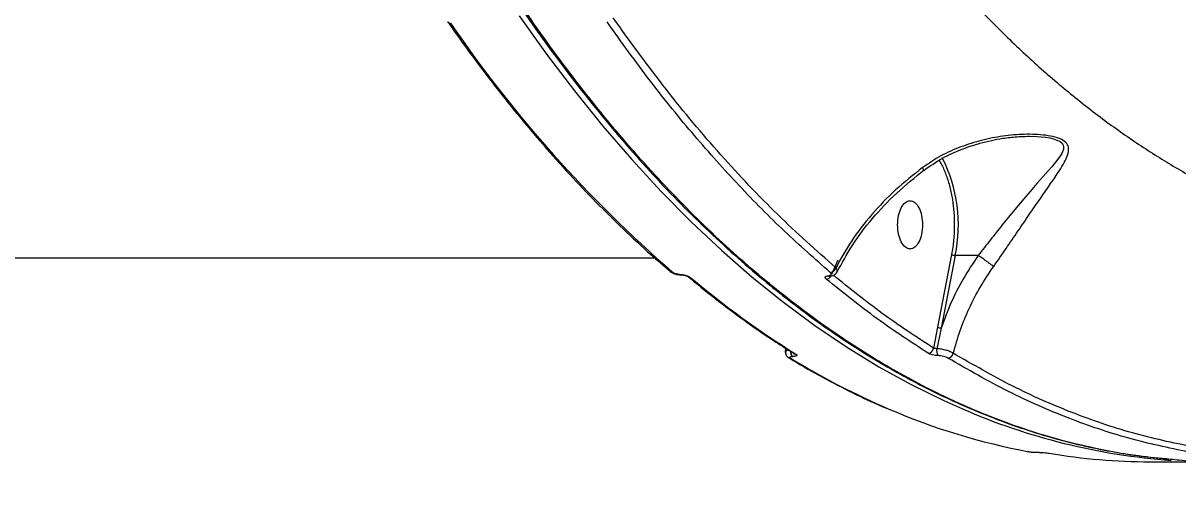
# Model space of a CAD drawing. Header units: millimetres. Extents: x -8045 to 6871, y -5915 to 5473.
# Drawn here: x -3027.1 to -2812, y -1812.7 to -1724.5 of the extents above; entities that cross this region are included whole.
import ezdxf

# ---------------------------------------------------------------- set-up
doc = ezdxf.new("R2010")
doc.units = ezdxf.units.MM
for name, color, linetype in [('DIKOM_ОБЪЕКТ', 7, 'Continuous'), ('DIKOM_РАЗМЕР_ЗОНА', 7, 'Continuous'), ('DIKOM_РАЗМЕР_ОБЪЕКТА', 7, 'Continuous')]:
    doc.layers.add(name, color=color, linetype=linetype)
doc.styles.add('style1', font='arial.ttf', dxfattribs={"width": 0.8})
doc.dimstyles.new('1-50', dxfattribs={"dimtxt": 300, "dimasz": 200, "dimexe": 100, "dimexo": 0, "dimgap": 100, "dimtad": 1, "dimtxsty": 'style1', "dimcen": 200, "dimclrd": 7, "dimclre": 7, "dimclrt": 7, "dimadec": 1, "dimazin": 2, "dimtfac": 1, "dimtmove": 0, "dimatfit": 2, "dimfxl": 0, "dimlwd": 25, "dimlwe": 18, "dimarcsym": 0})

# ---------------------------------------------------------------- blocks, each defined once
blk = doc.blocks.new('*D9')
at = {"layer": 'Defpoints', "color": 0, "linetype": 'Continuous', "transparency": 16777216}
for p in [(5663.54, -234.65), (-5019.6, -1388.73), (5663.54, -4701.47)]:
    blk.add_point(p, dxfattribs=at)
at = {"layer": 'DIKOM_РАЗМЕР_ОБЪЕКТА', "color": 7, "linetype": 'Continuous', "lineweight": 18, "transparency": 16777216}
for p, q in [((5663.54, -234.65), (5663.54, -4801.47)), ((-5019.6, -1388.73), (-5019.6, -4801.47))]:
    blk.add_line(p, q, dxfattribs=at)
at = {"layer": 'DIKOM_РАЗМЕР_ОБЪЕКТА', "color": 7, "linetype": 'Continuous', "lineweight": 25, "transparency": 16777216}
blk.add_line((-4819.6, -4701.47), (5463.54, -4701.47), dxfattribs=at)
at = {"layer": 'DIKOM_РАЗМЕР_ОБЪЕКТА', "color": 7, "linetype": 'Continuous', "transparency": 16777216}
for points in [[(-4819.6, -4668.14), (-4819.6, -4734.8), (-5019.6, -4701.47)], [(5463.54, -4668.14), (5463.54, -4734.8), (5663.54, -4701.47)]]:
    blk.add_solid(points, dxfattribs=at)
at = {"layer": 'DIKOM_РАЗМЕР_ОБЪЕКТА', "color": 7, "linetype": 'Continuous', "lineweight": 15, "transparency": 16777216, "insert": (-74.37, -4448.3), "char_height": 300, "attachment_point": 5, "style": 'style1'}
blk.add_mtext('10700', dxfattribs=at)
blk = doc.blocks.new('*D10')
at = {"layer": 'Defpoints', "color": 0, "linetype": 'Continuous', "transparency": 16777216}
for p in [(-1653.81, 3474.95), (-5616.46, -3083.4), (491.01, -3083.4)]:
    blk.add_point(p, dxfattribs=at)
at = {"layer": 'DIKOM_РАЗМЕР_ОБЪЕКТА', "color": 7, "linetype": 'Continuous', "lineweight": 18, "transparency": 16777216}
for p, q in [((-1653.81, 3474.95), (-5716.46, 3474.95)), ((491.01, -3083.4), (-5716.46, -3083.4))]:
    blk.add_line(p, q, dxfattribs=at)
at = {"layer": 'DIKOM_РАЗМЕР_ОБЪЕКТА', "color": 7, "linetype": 'Continuous', "lineweight": 25, "transparency": 16777216}
blk.add_line((-5616.46, 3274.95), (-5616.46, -2883.4), dxfattribs=at)
at = {"layer": 'DIKOM_РАЗМЕР_ОБЪЕКТА', "color": 7, "linetype": 'Continuous', "transparency": 16777216}
for points in [[(-5649.79, 3274.95), (-5583.12, 3274.95), (-5616.46, 3474.95)], [(-5649.79, -2883.4), (-5583.12, -2883.4), (-5616.46, -3083.4)]]:
    blk.add_solid(points, dxfattribs=at)
at = {"layer": 'DIKOM_РАЗМЕР_ОБЪЕКТА', "color": 7, "linetype": 'Continuous', "lineweight": 15, "transparency": 16777216, "insert": (-5869.63, -1326.86), "char_height": 300, "attachment_point": 5, "rotation": 90, "style": 'style1'}
blk.add_mtext('6550', dxfattribs=at)
blk = doc.blocks.new('*D11')
at = {"layer": 'Defpoints', "color": 0, "transparency": 16777216}
for p in [(6870.85, -184.65), (-7019.6, -1388.73), (-7019.6, -5814.65)]:
    blk.add_point(p, dxfattribs=at)
at = {"layer": 'DIKOM_РАЗМЕР_ЗОНА', "color": 7, "lineweight": 18, "transparency": 16777216}
for p, q in [((6870.85, -184.65), (6870.85, -5914.65)), ((-7019.6, -1388.73), (-7019.6, -5914.65))]:
    blk.add_line(p, q, dxfattribs=at)
at = {"layer": 'DIKOM_РАЗМЕР_ЗОНА', "color": 7, "lineweight": 25, "transparency": 16777216}
blk.add_line((6670.85, -5814.65), (-6819.6, -5814.65), dxfattribs=at)
at = {"layer": 'DIKOM_РАЗМЕР_ЗОНА', "color": 7, "transparency": 16777216}
for points in [[(-6819.6, -5781.31), (-6819.6, -5847.98), (-7019.6, -5814.65)], [(6670.85, -5781.31), (6670.85, -5847.98), (6870.85, -5814.65)]]:
    blk.add_solid(points, dxfattribs=at)
at = {"layer": 'DIKOM_РАЗМЕР_ЗОНА', "color": 7, "transparency": 16777216, "insert": (-74.37, -5561.37), "char_height": 300, "attachment_point": 5, "style": 'style1'}
blk.add_mtext('13900', dxfattribs=at)
blk = doc.blocks.new('*D12')
at = {"layer": 'Defpoints', "color": 0, "transparency": 16777216}
for p in [(-2189.61, 5472.65), (-7595.21, -5084.97), (-495.58, -5084.97)]:
    blk.add_point(p, dxfattribs=at)
at = {"layer": 'DIKOM_РАЗМЕР_ЗОНА', "color": 7, "lineweight": 18, "transparency": 16777216}
for p, q in [((-2189.61, 5472.65), (-7695.21, 5472.65)), ((-495.58, -5084.97), (-7695.21, -5084.97))]:
    blk.add_line(p, q, dxfattribs=at)
at = {"layer": 'DIKOM_РАЗМЕР_ЗОНА', "color": 7, "lineweight": 25, "transparency": 16777216}
blk.add_line((-7595.21, 5272.65), (-7595.21, -4884.97), dxfattribs=at)
at = {"layer": 'DIKOM_РАЗМЕР_ЗОНА', "color": 7, "transparency": 16777216}
for points in [[(-7628.55, 5272.65), (-7561.88, 5272.65), (-7595.21, 5472.65)], [(-7628.55, -4884.97), (-7561.88, -4884.97), (-7595.21, -5084.97)]]:
    blk.add_solid(points, dxfattribs=at)
at = {"layer": 'DIKOM_РАЗМЕР_ЗОНА', "color": 7, "transparency": 16777216, "insert": (-7848.38, -1452.59), "char_height": 300, "attachment_point": 5, "rotation": 90, "style": 'style1'}
blk.add_mtext('10550', dxfattribs=at)

msp = doc.modelspace()

# ---------------------------------------------------------------- linework, layer by layer
at = {"layer": 'DIKOM_ОБЪЕКТ', "color": 7, "linetype": 'Continuous', "lineweight": 15}
for p, q in [((-3171.604, -1768.157), (-2909.475, -1768.157)), ((-2854.136, -1767.566), (-2856.747, -1781.072)), ((-2853.466, -1767.742), (-2856.078, -1781.248)), ((-2849.182, -1767.742), (-2853.466, -1767.742)), ((-2849.176, -1767.744), (-2849.182, -1767.742)), ((-2876.438, -1771.213), (-2875.293, -1768.548)), ((-2904.797, -1771.268), (-2904.728, -1771.268)), ((-2904.591, -1771.351), (-2904.523, -1771.351)), ((-2856.747, -1781.072), (-2857.488, -1784.993)), ((-2856.078, -1781.248), (-2856.87, -1785.099)), ((-2885.079, -1784.994), (-2885.132, -1785.817)), ((-2884.513, -1786.751), (-2884.495, -1786.762)), ((-2883.773, -1786.552), (-2883.726, -1786.552)), ((-2838.293, -1804.395), (-2838.204, -1804.395)), ((-2838.293, -1804.395), (-2838.246, -1804.399)), ((-2838.246, -1804.399), (-2838.157, -1804.399)), ((-2838.204, -1804.395), (-2838.157, -1804.399)), ((-2817.122, -1806.157), (-2805.55, -1806.157))]:
    msp.add_line(p, q, dxfattribs=at)
at = {"layer": 'DIKOM_ОБЪЕКТ', "color": 7, "linetype": 'Continuous', "lineweight": 15, "flags": 128}
for points in [[(-2934.679, -1723.116), (-2929.589, -1730.249), (-2924.394, -1737.093), (-2919.099, -1743.641), (-2913.708, -1749.888), (-2908.226, -1755.829), (-2902.658, -1761.458), (-2897.008, -1766.771), (-2891.281, -1771.764), (-2885.482, -1776.432), (-2879.615, -1780.771), (-2873.686, -1784.778), (-2867.7, -1788.449), (-2861.662, -1791.781), (-2855.576, -1794.772), (-2852.233, -1796.26)], [(-2839.615, -1745.543), (-2838.287, -1745.565), (-2836.639, -1745.707), (-2835.823, -1745.838), (-2835.13, -1746), (-2833.939, -1746.497), (-2833.566, -1746.814), (-2833.345, -1747.178), (-2833.274, -1747.535), (-2833.314, -1747.939), (-2833.627, -1748.725), (-2834.14, -1749.536), (-2834.774, -1750.37), (-2835.488, -1751.23), (-2836.156, -1752.002), (-2837.082, -1753.055), (-2838.235, -1754.359), (-2839.496, -1755.801), (-2840.699, -1757.199), (-2842.646, -1759.522), (-2844.686, -1762.034), (-2844.686, -1762.034)], [(-2839.72, -1804.285), (-2839.879, -1804.267), (-2839.926, -1804.255)]]:
    msp.add_lwpolyline(points, dxfattribs=at)
at = {"layer": 'DIKOM_ОБЪЕКТ', "color": 7, "linetype": 'Continuous', "lineweight": 15}
for centre, radius, start, end in [((-2947.54, -1723.865), 0.605, 217.92932, 273.48934), ((-2745.267, -1585.712), 245.261, 214.45468, 229.0158), ((-2880.17, -1762.032), 27.307, 347.92999, 27.16645), ((-2876.825, -1769.729), 1.169, 274.15354, 345.01615), ((-2906.138, -1770.194), 0.663, 228.91012, 271.35714), ((-2904.583, -1771.035), 0.316, 227.41681, 266.85062), ((-2904.515, -1771.035), 0.316, 227.42211, 267.04367), ((-2902.709, -1771.22), 0.674, 231.31024, 271.0275), ((-2791.331, -1639.34), 173.127, 229.96439, 237.95944), ((-2877.577, -1770.978), 1.157, 274.18031, 330.69511), ((-2876.862, -1771.154), 0.437, 234.68709, 272.29558), ((-2856.092, -1779.936), 1.311, 239.99298, 270.60425), ((-2882.903, -1785.679), 1.233, 175.95042, 225.0993), ((-2858.588, -1784.837), 1.111, 274.61204, 351.95743), ((-2855.32, -1785.518), 1.605, 164.89557, 213.02202), ((-2884.147, -1786.159), 0.696, 240.03553, 270.53433), ((-2809.465, -1665.014), 142.904, 238.49597, 246.77485), ((-2882.965, -1785.724), 1.125, 174.75767, 227.42737), ((-2883.187, -1785.412), 0.684, 226.7826, 270.76333), ((-2854.911, -1785.738), 1.102, 274.54106, 349.4273), ((-2817.149, -1683.334), 123.039, 246.699, 259.42934), ((-2804.546, -1686.948), 119.261, 246.4311, 265.81896), ((-2835.963, -1803.822), 0.739, 240.51561, 269.89153), ((-2817.098, -1693.884), 112.274, 260.32629, 269.98805)]:
    msp.add_arc(centre, radius, start, end, dxfattribs=at)
for points, knots in [([(-3020.631, -1387.159), (-3020.621, -1389.636), (-3020.603, -1394.244), (-3020.509, -1400.624), (-3020.396, -1405.943), (-3020.277, -1410.279), (-3020.158, -1413.985), (-3020.032, -1417.437), (-3019.806, -1423.005), (-3019.43, -1430.695), (-3018.676, -1443.037), (-3017.514, -1457.892), (-3015.698, -1475.958), (-3013.369, -1494.628), (-3010.469, -1513.834), (-3007.097, -1532.764), (-3003.081, -1552.247), (-2998.353, -1572.171), (-2992.846, -1592.394), (-2986.781, -1612.006), (-2980.174, -1630.949), (-2973.039, -1649.18), (-2965.401, -1666.633), (-2957.284, -1683.253), (-2948.657, -1699.094), (-2939.775, -1713.69), (-2930.381, -1727.526), (-2920.679, -1740.28), (-2910.417, -1752.212), (-2899.969, -1762.903), (-2889.688, -1772.071), (-2879.637, -1779.856), (-2869.87, -1786.394), (-2859.948, -1792.022), (-2849.489, -1796.92), (-2838.505, -1800.937), (-2829.167, -1803.356), (-2822.007, -1804.678), (-2817.964, -1805.229), (-2815.204, -1805.542), (-2814.065, -1805.642), (-2813.675, -1805.677)], [0, 0, 0, 0, 0.0116199, 0.0216072, 0.0299336, 0.0365858, 0.041971, 0.047349, 0.0528118, 0.0681651, 0.083575, 0.1110912, 0.1386075, 0.169876, 0.201144, 0.2324298, 0.2637728, 0.2995131, 0.3352481, 0.3709846, 0.4067216, 0.4424635, 0.4782819, 0.5140328, 0.5497725, 0.5862867, 0.6198575, 0.6570008, 0.6928149, 0.7285857, 0.7643343, 0.7956167, 0.8269005, 0.858185, 0.8894925, 0.9246059, 0.9596507, 0.975027, 0.9898751, 0.9965363, 1, 1, 1, 1]), ([(-2813.377, -1805.704), (-2815.366, -1805.52), (-2819.923, -1805.1), (-2827.054, -1803.811), (-2834.788, -1801.931), (-2842.559, -1799.467), (-2850.356, -1796.428), (-2859.225, -1792.302), (-2869.138, -1786.768), (-2880.038, -1779.449), (-2890.864, -1770.892), (-2901.574, -1761.078), (-2909.775, -1752.461), (-2915.591, -1745.794), (-2919.119, -1741.571), (-2922.618, -1737.201), (-2926.086, -1732.684), (-2929.522, -1728.02), (-2932.923, -1723.208), (-2938.268, -1715.333), (-2945.427, -1703.956), (-2953.887, -1688.948), (-2961.755, -1673.446), (-2969.041, -1657.567), (-2975.964, -1640.838), (-2982.494, -1623.285), (-2988.602, -1604.936), (-2994.258, -1585.824), (-2999.433, -1565.988), (-3004.098, -1545.468), (-3008.225, -1524.311), (-3011.788, -1502.567), (-3014.76, -1480.29), (-3017.119, -1457.539), (-3018.826, -1434.378), (-3019.922, -1410.873), (-3020.074, -1395.086), (-3020.15, -1387.16)], [0, 0, 0, 0, 0.0181141, 0.0415118, 0.0651489, 0.0890254, 0.1131411, 0.1374959, 0.1719929, 0.2069589, 0.2423937, 0.2782974, 0.3146701, 0.327191, 0.3397603, 0.352378, 0.3650441, 0.3777588, 0.3905219, 0.4033334, 0.438811, 0.4746552, 0.5075592, 0.5407659, 0.5742753, 0.6080875, 0.6422025, 0.67662, 0.7113403, 0.7463633, 0.781689, 0.8173175, 0.8532484, 0.8894823, 0.9260189, 0.962858, 1, 1, 1, 1]), ([(-2950.083, -1447.712), (-2949.569, -1453.319), (-2948.545, -1464.509), (-2946.522, -1481.069), (-2944.158, -1497.38), (-2941.426, -1513.402), (-2938.614, -1527.74), (-2935.83, -1540.445), (-2933.168, -1551.581), (-2930.338, -1562.49), (-2927.344, -1573.163), (-2924.193, -1583.592), (-2920.89, -1593.771), (-2916.453, -1606.536), (-2910.71, -1621.559), (-2903.463, -1638.392), (-2895.829, -1654.197), (-2888.971, -1666.883), (-2883.086, -1676.856), (-2878.3, -1684.466), (-2873.43, -1691.727), (-2868.484, -1698.641), (-2863.469, -1705.208), (-2858.392, -1711.429), (-2852.797, -1717.834), (-2846.67, -1724.316), (-2839.996, -1730.756), (-2833.267, -1736.652), (-2826.498, -1742.011), (-2819.699, -1746.84), (-2812.754, -1751.23), (-2805.666, -1755.158), (-2798.443, -1758.602), (-2791.225, -1761.501), (-2784.023, -1763.864), (-2776.849, -1765.709), (-2769.084, -1767.143), (-2761.411, -1768.039), (-2756.114, -1768.075), (-2753.818, -1768.09)], [0, 0, 0, 0, 0.0316878, 0.0632413, 0.0946608, 0.1259468, 0.157099, 0.1799689, 0.2027208, 0.2253544, 0.2478697, 0.2702671, 0.2925463, 0.3147074, 0.3558115, 0.3963922, 0.4364499, 0.4759847, 0.4983432, 0.520531, 0.5425481, 0.5643945, 0.5860702, 0.6075754, 0.62891, 0.6558426, 0.6825088, 0.7089087, 0.7350424, 0.7609096, 0.7865103, 0.8133027, 0.8398424, 0.8661295, 0.8921642, 0.9179459, 0.9434752, 0.9755031, 1, 1, 1, 1]), ([(-2948.01, -1724.218), (-2946.806, -1725.928), (-2944.086, -1729.791), (-2939.747, -1735.533), (-2935.016, -1741.488), (-2930.201, -1747.199), (-2925.309, -1752.669), (-2920.34, -1757.897), (-2915.297, -1762.866), (-2910.704, -1767.141), (-2907.766, -1769.644), (-2906.557, -1770.675)], [0, 0, 0, 0, 0.0933822, 0.2109268, 0.3285205, 0.4461689, 0.5638778, 0.6816558, 0.7995139, 0.9174644, 1, 1, 1, 1]), ([(-2876.74, -1770.894), (-2879.591, -1768.388), (-2885.329, -1763.344), (-2893.764, -1754.815), (-2902.106, -1745.494), (-2910.342, -1735.369), (-2915.654, -1727.978), (-2918.326, -1724.26)], [0, 0, 0, 0, 0.1950684, 0.3926036, 0.5926035, 0.7950685, 1, 1, 1, 1]), ([(-2875.696, -1770.031), (-2879.344, -1766.795), (-2886.629, -1760.333), (-2897.166, -1749.155), (-2907.414, -1737.022), (-2913.928, -1728.009), (-2917.189, -1723.497)], [0, 0, 0, 0, 0.2505332, 0.5002741, 0.7498406, 1, 1, 1, 1]), ([(-2846.297, -1769.787), (-2845.516, -1768.668), (-2843.956, -1766.434), (-2841.742, -1763.168), (-2839.646, -1760.099), (-2837.679, -1757.248), (-2835.861, -1754.632), (-2834.415, -1752.507), (-2833.335, -1750.781), (-2832.607, -1749.379), (-2832.248, -1748.154), (-2832.425, -1747.101), (-2833.253, -1746.263), (-2834.758, -1745.673), (-2837.188, -1745.222), (-2840.525, -1745.106), (-2844.564, -1745.455), (-2848.562, -1746.234), (-2852.437, -1747.455), (-2856.166, -1749.096), (-2858.418, -1750.613), (-2859.542, -1751.37)], [0, 0, 0, 0, 0.0612614, 0.1223626, 0.1839184, 0.2453023, 0.3073897, 0.3696479, 0.4112859, 0.453466, 0.4961301, 0.5286145, 0.5613528, 0.5940472, 0.6261075, 0.6897709, 0.7527008, 0.8149012, 0.8771063, 0.9386408, 1, 1, 1, 1]), ([(-2859.34, -1751.908), (-2858.184, -1751.101), (-2855.976, -1749.56), (-2852.579, -1748.044), (-2849.69, -1747.05), (-2847.285, -1746.422), (-2845.013, -1745.969), (-2842.482, -1745.626), (-2840.656, -1745.567), (-2839.647, -1745.534)], [0, 0, 0, 0, 0.1978972, 0.3781796, 0.5229516, 0.6296672, 0.7297179, 0.8506987, 1, 1, 1, 1]), ([(-2856.456, -1750.033), (-2856.283, -1750.316), (-2855.78, -1751.14), (-2855.099, -1752.815), (-2854.434, -1754.973), (-2853.967, -1757.291), (-2853.68, -1759.66), (-2853.645, -1761.252), (-2853.628, -1762.034)], [0, 0, 0, 0, 0.0964628, 0.2815072, 0.4665605, 0.649346, 0.8277638, 1, 1, 1, 1]), ([(-2859.542, -1751.37), (-2861.256, -1752.73), (-2864.69, -1755.458), (-2869.101, -1760.085), (-2872.912, -1764.963), (-2874.768, -1768.342), (-2875.696, -1770.031)], [0, 0, 0, 0, 0.2488297, 0.4987496, 0.7494016, 1, 1, 1, 1]), ([(-2875.443, -1770.81), (-2874.571, -1769.169), (-2872.77, -1765.785), (-2868.984, -1760.832), (-2864.495, -1756.028), (-2860.977, -1753.195), (-2859.221, -1751.78)], [0, 0, 0, 0, 0.2390238, 0.4931676, 0.746917, 1, 1, 1, 1]), ([(-2859.381, -1751.841), (-2859.361, -1751.836), (-2859.322, -1751.827), (-2859.396, -1751.641), (-2859.493, -1751.461), (-2859.542, -1751.37)], [0, 0, 0, 0, 0.3237928, 0.657849, 1, 1, 1, 1]), ([(-2864.186, -1762.034), (-2864.151, -1761.445), (-2864.081, -1760.267), (-2863.545, -1758.77), (-2862.779, -1757.769), (-2861.868, -1757.417), (-2860.957, -1757.769), (-2860.191, -1758.77), (-2859.655, -1760.267), (-2859.585, -1761.445), (-2859.551, -1762.034)], [0, 0, 0, 0, 0.1250018, 0.2499963, 0.3749999, 0.5000006, 0.6250012, 0.7500033, 0.8749979, 1, 1, 1, 1]), ([(-2859.551, -1762.034), (-2859.585, -1762.623), (-2859.655, -1763.801), (-2860.191, -1765.299), (-2860.957, -1766.3), (-2861.868, -1766.652), (-2862.779, -1766.3), (-2863.545, -1765.299), (-2864.081, -1763.801), (-2864.151, -1762.623), (-2864.186, -1762.034)], [0, 0, 0, 0, 0.1250021, 0.2499967, 0.3749988, 0.4999994, 0.6250001, 0.7500037, 0.8749982, 1, 1, 1, 1]), ([(-2853.628, -1762.034), (-2853.649, -1762.978), (-2853.693, -1764.866), (-2853.988, -1766.666), (-2854.136, -1767.566)], [0, 0, 0, 0, 0.4999969, 1, 1, 1, 1]), ([(-2844.686, -1762.034), (-2845.417, -1762.955), (-2846.883, -1764.804), (-2848.41, -1766.761), (-2849.176, -1767.744)], [0, 0, 0, 0, 0.498247, 1, 1, 1, 1]), ([(-2849.182, -1767.742), (-2850.131, -1769.164), (-2852.027, -1772.005), (-2854.346, -1776.551), (-2855.501, -1779.684), (-2856.078, -1781.248)], [0, 0, 0, 0, 0.3341858, 0.6677086, 1, 1, 1, 1]), ([(-2854.136, -1767.566), (-2854.098, -1767.589), (-2854.022, -1767.635), (-2853.843, -1767.693), (-2853.645, -1767.734), (-2853.526, -1767.739), (-2853.466, -1767.742)], [0, 0, 0, 0, 0.2500158, 0.5000779, 0.7499719, 1, 1, 1, 1]), ([(-2846.297, -1769.787), (-2846.406, -1769.709), (-2846.622, -1769.553), (-2847.052, -1769.244), (-2847.511, -1768.918), (-2848.071, -1768.521), (-2848.659, -1768.106), (-2849.024, -1767.851), (-2849.176, -1767.744)], [0, 0, 0, 0, 0.1585084, 0.3160935, 0.4666666, 0.6052158, 0.8346419, 1, 1, 1, 1]), ([(-2875.476, -1770.795), (-2875.444, -1770.687), (-2875.378, -1770.461), (-2875.586, -1770.179), (-2875.696, -1770.031)], [0, 0, 0, 0, 0.4751307, 1, 1, 1, 1]), ([(-2853.828, -1785.941), (-2853.433, -1784.533), (-2852.642, -1781.717), (-2850.911, -1777.578), (-2848.839, -1773.555), (-2847.142, -1771.04), (-2846.297, -1769.787)], [0, 0, 0, 0, 0.2494195, 0.4990837, 0.7505848, 1, 1, 1, 1]), ([(-2906.562, -1770.703), (-2906.455, -1770.782), (-2906.233, -1770.948), (-2905.769, -1771.151), (-2905.304, -1771.278), (-2904.9, -1771.341), (-2904.702, -1771.347), (-2904.6, -1771.351)], [0, 0, 0, 0, 0.2145026, 0.4492103, 0.7087585, 0.8498885, 1, 1, 1, 1]), ([(-2904.797, -1771.268), (-2904.855, -1771.266), (-2904.972, -1771.263), (-2905.164, -1771.238), (-2905.358, -1771.199), (-2905.608, -1771.129), (-2905.901, -1771.015), (-2906.048, -1770.909), (-2906.122, -1770.857)], [0, 0, 0, 0, 0.1258115, 0.2510952, 0.3759599, 0.5013355, 0.7504907, 1, 1, 1, 1]), ([(-2904.728, -1771.268), (-2904.639, -1771.27), (-2904.46, -1771.275), (-2904.167, -1771.314), (-2903.869, -1771.374), (-2903.486, -1771.481), (-2903.037, -1771.655), (-2902.811, -1771.815), (-2902.697, -1771.894)], [0, 0, 0, 0, 0.1252562, 0.2510532, 0.3755074, 0.5012772, 0.7505227, 1, 1, 1, 1]), ([(-2904.532, -1771.351), (-2904.453, -1771.353), (-2904.297, -1771.358), (-2904.041, -1771.398), (-2903.801, -1771.454), (-2903.588, -1771.52), (-2903.413, -1771.587), (-2903.279, -1771.651), (-2903.184, -1771.706), (-2903.15, -1771.732), (-2903.134, -1771.744)], [0, 0, 0, 0, 0.1525728, 0.2976809, 0.435669, 0.5659188, 0.6876137, 0.8007024, 0.9047356, 1, 1, 1, 1]), ([(-2903.133, -1771.735), (-2903.024, -1771.83), (-2901.187, -1773.418), (-2897.564, -1776.258), (-2892.26, -1780.219), (-2887.584, -1783.454), (-2884.66, -1785.267), (-2883.544, -1785.96)], [0, 0, 0, 0, 0.01722, 0.2885124, 0.5601278, 0.8321161, 1, 1, 1, 1]), ([(-2877.493, -1772.132), (-2877.565, -1772.059), (-2877.708, -1771.914), (-2877.695, -1771.72), (-2877.51, -1771.568), (-2877.247, -1771.529), (-2877.115, -1771.51)], [0, 0, 0, 0, 0.2503537, 0.5002753, 0.7501473, 1, 1, 1, 1]), ([(-2858.499, -1785.945), (-2861.686, -1783.873), (-2868.101, -1779.702), (-2874.349, -1774.666), (-2877.493, -1772.132)], [0, 0, 0, 0, 0.4968001, 1, 1, 1, 1]), ([(-2877.115, -1771.51), (-2876.985, -1771.491), (-2876.725, -1771.453), (-2876.542, -1771.304), (-2876.529, -1771.112), (-2876.67, -1770.967), (-2876.74, -1770.894)], [0, 0, 0, 0, 0.2498327, 0.4996719, 0.749594, 1, 1, 1, 1]), ([(-2876.87, -1771.59), (-2876.871, -1771.59), (-2876.874, -1771.594), (-2876.857, -1771.592), (-2876.844, -1771.59)], [0, 0, 0, 0, 0.2337642, 1, 1, 1, 1]), ([(-2876.844, -1771.59), (-2876.692, -1771.571), (-2876.387, -1771.533), (-2875.994, -1771.37), (-2875.668, -1771.135), (-2875.533, -1770.915), (-2875.467, -1770.808)], [0, 0, 0, 0, 0.256729, 0.5129782, 0.7623227, 1, 1, 1, 1]), ([(-2857.488, -1784.993), (-2860.688, -1782.913), (-2866.997, -1778.813), (-2873.141, -1773.862), (-2876.168, -1771.423)], [0, 0, 0, 0, 0.507279, 1, 1, 1, 1]), ([(-2885.076, -1785.646), (-2885.073, -1785.596), (-2885.066, -1785.472), (-2884.848, -1785.358), (-2884.6, -1785.33), (-2884.553, -1785.325)], [0, 0, 0, 0, 0.3454771, 0.8755029, 1, 1, 1, 1]), ([(-2856.87, -1785.099), (-2856.927, -1785.097), (-2857.042, -1785.092), (-2857.222, -1785.068), (-2857.382, -1785.034), (-2857.453, -1785.007), (-2857.488, -1784.993)], [0, 0, 0, 0, 0.2497419, 0.4991203, 0.7494534, 1, 1, 1, 1]), ([(-2853.828, -1785.941), (-2854, -1785.844), (-2854.343, -1785.651), (-2855.133, -1785.391), (-2856.017, -1785.187), (-2856.586, -1785.129), (-2856.87, -1785.099)], [0, 0, 0, 0, 0.2500842, 0.4999935, 0.7498864, 1, 1, 1, 1]), ([(-2885.111, -1785.641), (-2885.112, -1785.747), (-2885.113, -1785.96), (-2884.986, -1786.278), (-2884.78, -1786.563), (-2884.587, -1786.697), (-2884.493, -1786.763)], [0, 0, 0, 0, 0.2549286, 0.5122045, 0.7631646, 1, 1, 1, 1]), ([(-2884.38, -1786.814), (-2884.139, -1786.966), (-2882.087, -1788.263), (-2878.177, -1790.447), (-2872.644, -1793.316), (-2868.612, -1795.239), (-2866.418, -1796.13), (-2866.098, -1796.26)], [0, 0, 0, 0, 0.0402263, 0.342256, 0.6448969, 0.9482295, 1, 1, 1, 1]), ([(-2884.141, -1786.855), (-2884.192, -1786.815), (-2884.296, -1786.736), (-2884.26, -1786.636), (-2884.089, -1786.566), (-2883.878, -1786.557), (-2883.773, -1786.552)], [0, 0, 0, 0, 0.2500216, 0.4998513, 0.7491618, 1, 1, 1, 1]), ([(-2883.178, -1786.096), (-2883.101, -1786.156), (-2882.946, -1786.275), (-2882.999, -1786.426), (-2883.253, -1786.532), (-2883.568, -1786.545), (-2883.726, -1786.552)], [0, 0, 0, 0, 0.2500038, 0.4997919, 0.749411, 1, 1, 1, 1]), ([(-2856.666, -1786.393), (-2856.837, -1786.38), (-2857.18, -1786.355), (-2857.713, -1786.249), (-2858.188, -1786.109), (-2858.395, -1785.999), (-2858.499, -1785.945)], [0, 0, 0, 0, 0.250385, 0.5000894, 0.7500036, 1, 1, 1, 1]), ([(-2854.823, -1786.837), (-2854.928, -1786.783), (-2855.136, -1786.675), (-2855.614, -1786.536), (-2856.15, -1786.43), (-2856.494, -1786.405), (-2856.666, -1786.393)], [0, 0, 0, 0, 0.2500292, 0.4999624, 0.7496508, 1, 1, 1, 1]), ([(-2809.994, -1804.35), (-2813.706, -1803.571), (-2821.188, -1802.003), (-2832.389, -1798.17), (-2843.655, -1793.282), (-2851.083, -1788.995), (-2854.823, -1786.837)], [0, 0, 0, 0, 0.2444833, 0.4926434, 0.7444823, 1, 1, 1, 1]), ([(-2809.096, -1803.422), (-2812.889, -1802.624), (-2820.466, -1801.03), (-2831.718, -1797.144), (-2842.868, -1792.275), (-2850.171, -1788.054), (-2853.828, -1785.941)], [0, 0, 0, 0, 0.2503523, 0.5000026, 0.749651, 1, 1, 1, 1]), ([(-2839.926, -1804.255), (-2839.825, -1804.273), (-2839.632, -1804.307), (-2839.35, -1804.335), (-2839.216, -1804.348)], [0, 0, 0, 0, 0.5228187, 1, 1, 1, 1]), ([(-2839.72, -1804.285), (-2839.639, -1804.298), (-2839.476, -1804.324), (-2839.174, -1804.354), (-2838.906, -1804.374), (-2838.694, -1804.386), (-2838.482, -1804.393), (-2838.356, -1804.394), (-2838.293, -1804.395)], [0, 0, 0, 0, 0.2487537, 0.4982217, 0.6263535, 0.7492884, 0.8754096, 1, 1, 1, 1]), ([(-2838.546, -1804.39), (-2838.512, -1804.392), (-2838.414, -1804.396), (-2838.326, -1804.396), (-2838.269, -1804.396)], [0, 0, 0, 0, 0.3512466, 1, 1, 1, 1]), ([(-2838.204, -1804.395), (-2838.106, -1804.396), (-2837.908, -1804.397), (-2837.577, -1804.409), (-2837.245, -1804.427), (-2836.824, -1804.458), (-2836.349, -1804.503), (-2836.093, -1804.542), (-2835.965, -1804.561)], [0, 0, 0, 0, 0.1238704, 0.2505942, 0.373257, 0.5015794, 0.7509776, 1, 1, 1, 1]), ([(-2803.746, -1806.137), (-2803.884, -1806.144), (-2806.541, -1806.277), (-2809.756, -1806.096), (-2812.824, -1805.764), (-2813.377, -1805.704)], [0, 0, 0, 0, 0.0431865, 0.8274012, 1, 1, 1, 1])]:
    msp.add_open_spline(points, degree=3, knots=knots, dxfattribs=at)

# ---------------------------------------------------------------- dimensions: what is measured, and where the dimension line sits
at = {"layer": 'DIKOM_РАЗМЕР_ЗОНА'}
dim = msp.add_linear_dim(base=(-7595.212, -5084.969), p1=(-2189.606, 5472.652), p2=(-495.584, -5084.969), angle=90, text='10550', dimstyle='1-50', dxfattribs=at)
dim.commit()
dim.dimension.update_dxf_attribs({"geometry": '*D12', "text_midpoint": (-7595.212, -1452.593), "dimtype": 160})
dim = msp.add_linear_dim(base=(-7019.6, -5814.648), p1=(6870.851, -184.645), p2=(-7019.6, -1388.727), text='13900', dimstyle='1-50', dxfattribs=at)
dim.commit()
dim.dimension.update_dxf_attribs({"geometry": '*D11', "text_midpoint": (-74.375, -5814.648), "dimtype": 160})
at = {"layer": 'DIKOM_РАЗМЕР_ОБЪЕКТА', "color": 7, "linetype": 'Continuous', "lineweight": 15}
dim = msp.add_linear_dim(base=(-5616.456, -3083.398), p1=(-1653.813, 3474.95), p2=(491.015, -3083.398), angle=90, text='6550', dimstyle='1-50', dxfattribs=at)
dim.commit()
dim.dimension.update_dxf_attribs({"geometry": '*D10', "text_midpoint": (-5616.456, -1326.858), "dimtype": 160})
dim = msp.add_linear_dim(base=(5663.543, -4701.469), p1=(-5019.6, -1388.727), p2=(5663.543, -234.645), text='10700', dimstyle='1-50', dxfattribs=at)
dim.commit()
dim.dimension.update_dxf_attribs({"geometry": '*D9', "text_midpoint": (-74.375, -4701.469), "dimtype": 160})

doc.saveas('drawing.dxf')
